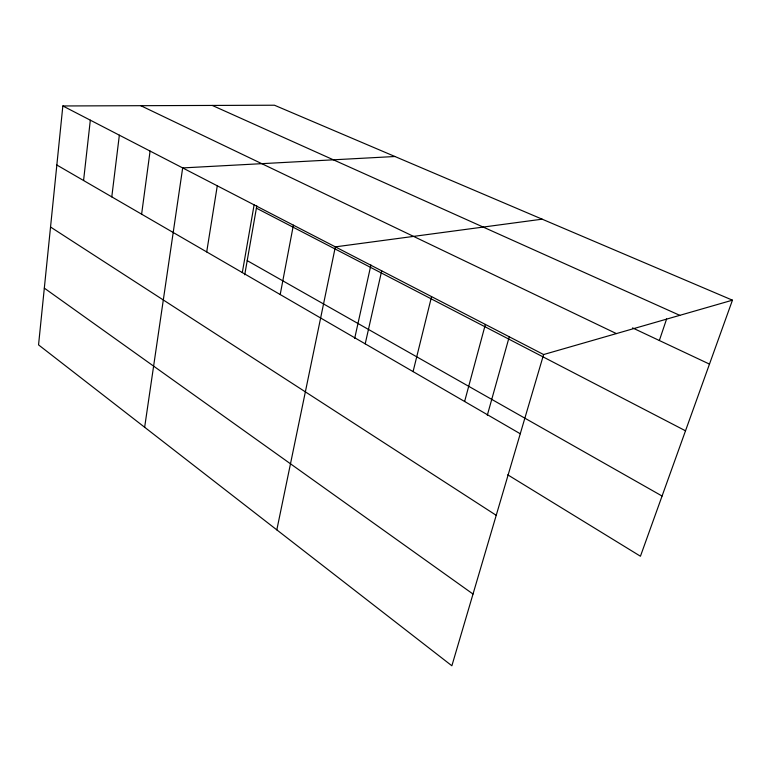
<?xml version="1.0" encoding="UTF-8"?>
<svg xmlns="http://www.w3.org/2000/svg" width="771" height="771" viewBox="0 0 771 771"><rect width="100%" height="100%" fill="white"/><g stroke="black" fill="none" stroke-linecap="round" stroke-linejoin="round"><path stroke-width="1.16" d="M732.45 300.179L274.457 105.222L62.846 105.964L38.55 344.888L451.873 665.778L543.613 354.544L732.45 300.179L640.441 556.228L507.732 474.811M83.576 180.52L90.323 120.17M111.785 196.875L119.351 135.185M141.613 214.174L150.085 151.077M144.649 427.259L182.669 167.924L394.935 156.503M206.705 251.924L217.277 185.821M242.306 272.568L254.112 204.864M244.725 274.775L256.801 205.886M280.201 294.551L293.385 225.161M276.818 529.87L335.346 246.865L542.158 219.176M354.67 338.421L370.928 264.964M365.203 343.847L381.693 270.823M413.073 371.612L431.567 296.613M464.614 401.498L485.373 324.437M487.311 415.241L509.255 336.773M659.35 340.512L666.626 318.924M212.295 105.444L679.771 315.339M632.557 327.906L709.474 364.105M140.804 105.694L616.386 333.592M62.846 105.964L543.613 354.544M256.406 208.16L685.515 430.796M247.202 260.627L662.077 496.032M56.842 165.013L520.261 433.765M50.539 227.031L496.225 515.317M44.323 288.132L473.018 594.046"/></g></svg>
